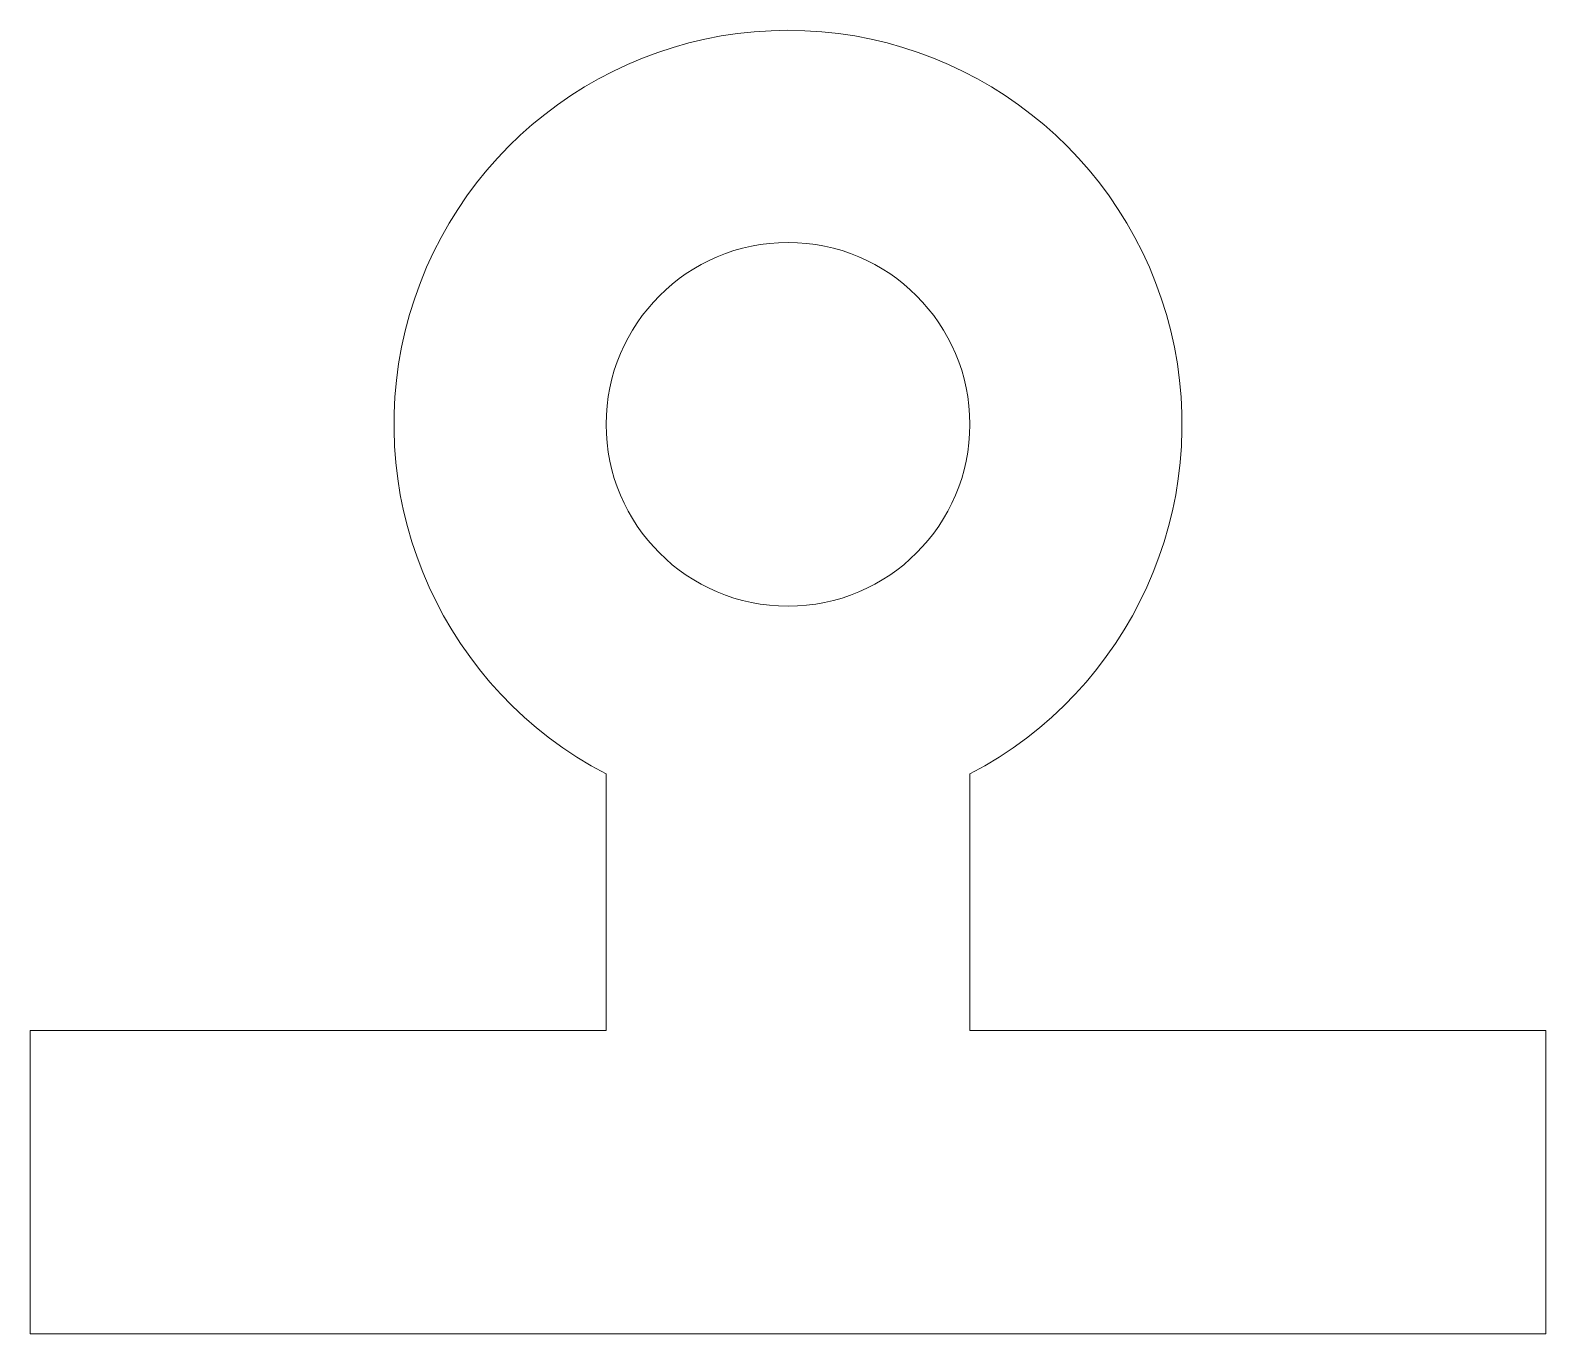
# Model space of a CAD drawing. Header units: millimetres. Extents: x -25 to 25, y -30 to 13.
import ezdxf

# ---------------------------------------------------------------- set-up
doc = ezdxf.new("R2010")
doc.units = ezdxf.units.MM
doc.layers.get('0').update_dxf_attribs({"linetype": 'CONTINUOUS', "lineweight": 0})

msp = doc.modelspace()

# ---------------------------------------------------------------- linework, layer by layer
for p, q in [((-6, -11.533), (-6, -20)), ((6, -11.533), (6, -20)), ((-25, -20), (-25, -30)), ((-25, -20), (-6, -20)), ((6, -20), (25, -20)), ((25, -20), (25, -30)), ((-25, -30), (25, -30))]:
    msp.add_line(p, q)
msp.add_circle((0, 0), 6)
msp.add_arc((0, 0), 13, 297.4864, 242.5136)

doc.saveas('drawing.dxf')
